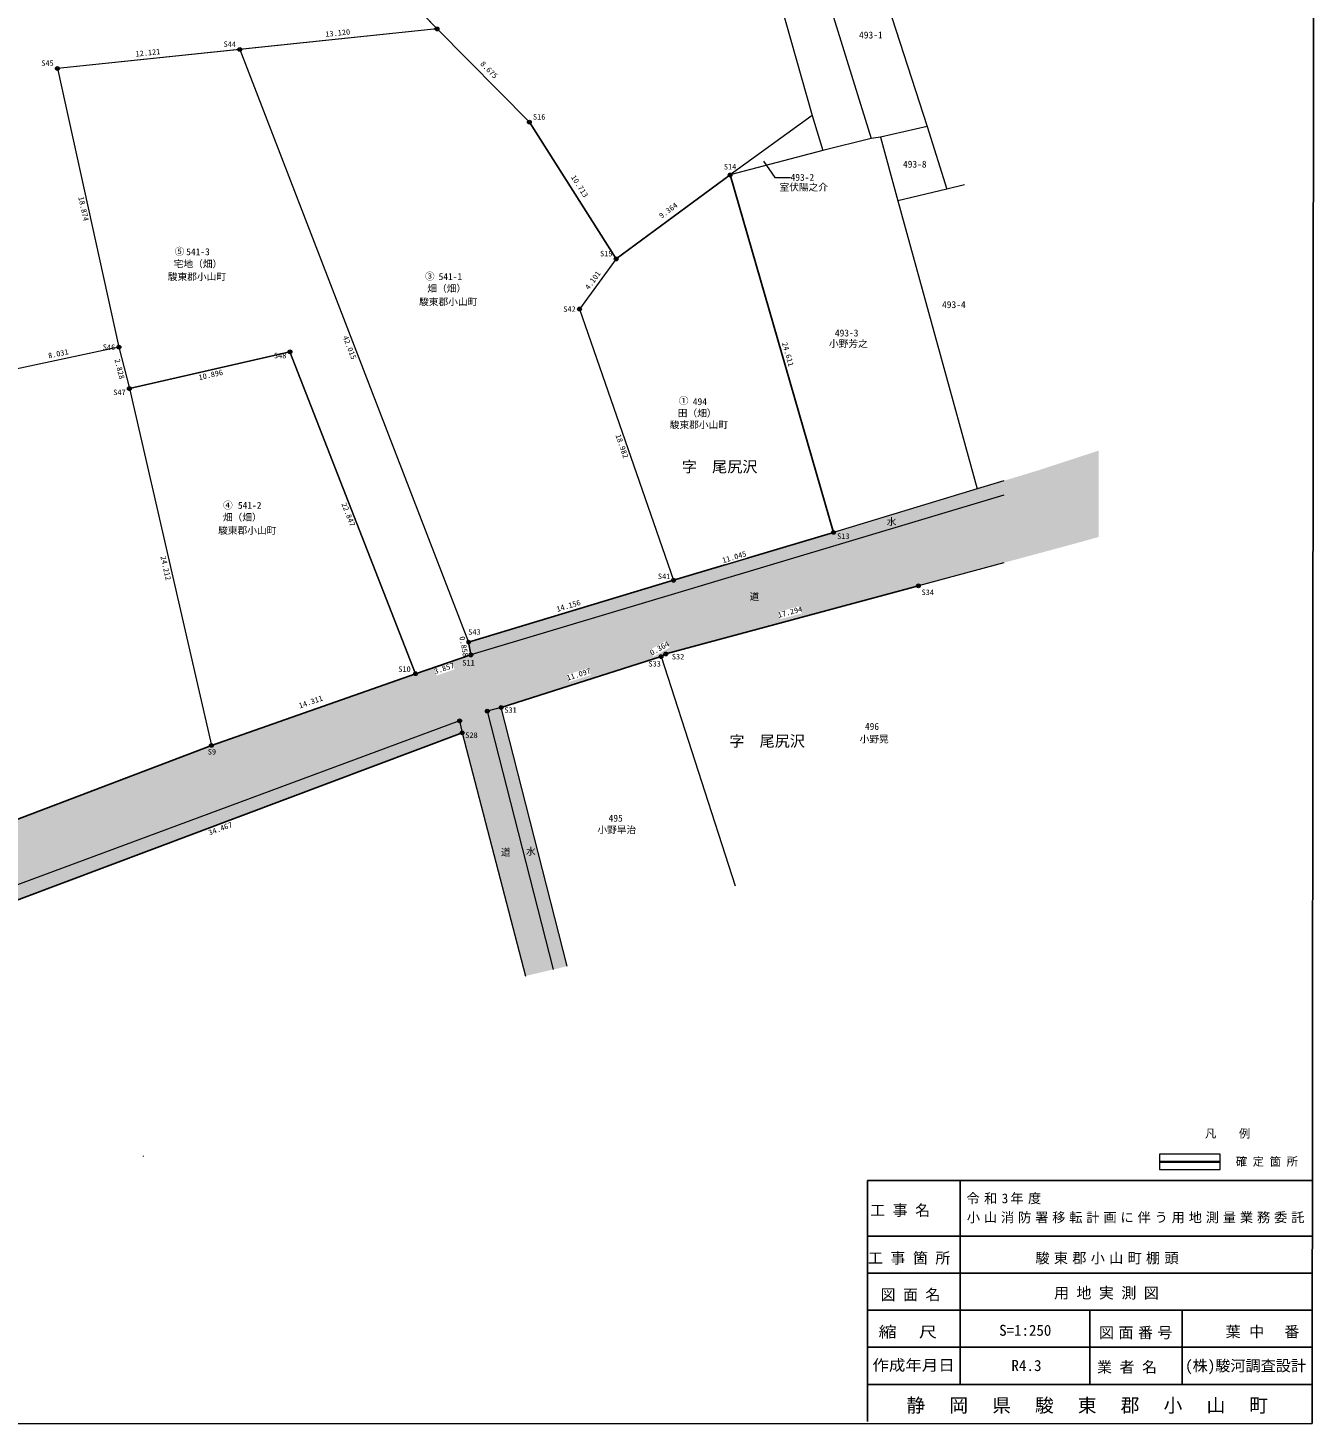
# Model space of a CAD drawing. Units: millimetres, scale not verified. Extents: x 5000 to 205306, y 5000 to 143512.
# Drawn here: x 120252 to 205306, y 5000 to 97334 of the extents above; entities that cross this region are included whole.
import ezdxf
from ezdxf.enums import TextEntityAlignment as Align

# ---------------------------------------------------------------- set-up
doc = ezdxf.new("R2010")
doc.units = ezdxf.units.MM
doc.header["$LTSCALE"] = 250
doc.header["$PDMODE"] = 32
doc.header["$PDSIZE"] = 125
for name, color, linetype, lineweight in [('プロットマーク', 5, 'Continuous', 13), ('ベクトルデータ', 5, 'Continuous', 13), ('凡例', 7, 'Continuous', 13), ('図枠', 7, 'Continuous', 13), ('地番名', 5, 'Continuous', 13), ('測量図', 1, 'Continuous', 25), ('結線', 5, 'Continuous', 13)]:
    doc.layers.add(name, color=color, linetype=linetype, lineweight=lineweight)
for name, color, linetype in [('所在', 5, 'Continuous'), ('所有者', 5, 'Continuous'), ('求積表項目文字', 7, 'Continuous'), ('点名', 5, 'Continuous'), ('点間距離', 7, 'Continuous'), ('距離', 5, 'Continuous'), ('道・水路', 254, 'Continuous')]:
    doc.layers.add(name, color=color, linetype=linetype)
doc.styles.add('ＭＳ ゴシック', font='')
doc.styles.add('ＭＳ 明朝', font='')
doc.styles.get('ＭＳ ゴシック').set_extended_font_data('MS Gothic')
doc.styles.get('ＭＳ 明朝').set_extended_font_data('MS Mincho')

msp = doc.modelspace()

# ---------------------------------------------------------------- hatches: boundary and pattern name
at = {"layer": '道・水路'}
for color, points in [(256, [(118248.3, 124504.3), (120039.2, 124603.2), (122706.8, 124741.3), (150383.9, 126249.2), (161437.4, 126031.9), (164126.2, 126045.9), (179080, 125791.5), (185680.4, 126222.3), (191062.4, 126721.6), (191062.4, 117405.9), (190345.8, 117362.8), (190086.7, 118330.7), (182849.3, 118988.3), (178673.8, 118993.5), (154781.6, 119588.5), (142245.3, 119215.7), (127249.9, 118228.3), (120435, 117708), (107943.3, 116868.2), (99659.7, 116351.3), (62531.1, 113895.7), (62576, 113101), (62453.9, 113093.2), (62028.6, 112475.4), (60419.3, 110137.8), (59880.6, 109355.3), (59738.1, 101368.8), (59318.4, 94838), (55986.4, 20923.3), (59015, 22102.5), (97828.7, 36729.8), (132385.3, 49882.4), (145887.3, 54624.8), (148802.4, 51506), (106644.5, 35883.7), (44625.2, 13190.1), (42791.4, 12433.5), (38369.4, 10602.9), (38369.4, 14558.7), (43704.5, 16747.8), (51607.5, 19666), (52966.2, 23814.4), (53700.5, 47252.9), (53901.2, 52749.2), (56100.5, 102203), (56082.2, 103270.4), (54955.9, 112350.8), (53007.3, 111073.5), (48407.7, 108426.9), (41653.3, 102894.5), (39565.7, 101528.5), (39565.7, 104944.9), (40377.1, 105522.4), (49287, 112447.5), (50676.5, 113518.9), (57310.8, 117390.7), (58693.4, 119725.7), (61819.4, 127075.7), (68707.5, 143038.4), (71568.6, 143038.4), (64891.5, 127240.5), (64528.4, 126403.3), (62316, 121284.7)]), (7, [(191062.4, 68464.1), (186990.5, 67085.9), (149539.4, 55865.5), (149387.1, 56710.4), (162938.8, 60804), (173520.9, 63968.9), (183022.2, 66850.1), (186990.5, 68049.6), (191062.4, 69378.1)]), (256, [(191062.4, 63669.2), (189445.8, 63219.3), (162439.6, 55931.6), (162122.5, 55752.8), (151548.1, 52388.6), (150629.5, 52147.6), (154990.8, 35063.1), (153155.7, 34632.3), (148967.5, 50713.8), (148802.4, 51506), (145887.3, 54624.8), (149539.4, 55865.5), (191062.4, 68589.7)]), (7, [(150629.5, 52147.6), (151548.1, 52388.6), (155903.2, 35277.3), (154990.8, 35063.1)]), (7, [(106644.5, 35883.7), (148802.4, 51506), (148967.5, 50713.8), (116700.8, 38595.1), (60948.2, 18172.2), (59236.5, 17535.8), (44900.8, 12327), (44625.2, 13190.1)])]:
    msp.add_hatch(color=color, dxfattribs=at).paths.add_polyline_path(points)

# ---------------------------------------------------------------- linework, layer by layer
at = {"layer": 'プロットマーク'}
for centre in [(147306.9, 97264.8), (134257, 95907.6), (122200.6, 94653.7), (153410.8, 91101.1), (166686.7, 87611.5), (159149.8, 82054.7), (156730.7, 78742.9), (126272.8, 76223.2), (137582.6, 75909.9), (126960.7, 73478.9), (173520.9, 63968.9), (162938.8, 60804), (149387.1, 56710.4), (149539.4, 55865.5), (145887.3, 54624.8), (132385.3, 49882.4)]:
    msp.add_circle(centre, 125, dxfattribs=at)
at = {"layer": 'プロットマーク', "color": 1}
for centre in [(179136.6, 60437.4), (151548.1, 52388.6), (148967.5, 50713.8)]:
    msp.add_circle(centre, 125, dxfattribs=at)
at = {"layer": 'プロットマーク', "color": 6}
for centre in [(150629.5, 52147.6), (148802.4, 51506)]:
    msp.add_circle(centre, 125, dxfattribs=at)
at = {"layer": 'プロットマーク'}
for p in [(147306.9, 97264.8), (134257, 95907.6), (122200.6, 94653.7), (153410.8, 91101.1), (166686.7, 87611.5), (159149.8, 82054.7), (156730.7, 78742.9), (126272.8, 76223.2), (137582.6, 75909.9), (126960.7, 73478.9), (173520.9, 63968.9), (162938.8, 60804), (149387.1, 56710.4), (149539.4, 55865.5), (145887.3, 54624.8), (132385.3, 49882.4)]:
    msp.add_point(p, dxfattribs=at)
at = {"layer": 'プロットマーク', "color": 1}
for p in [(179136.6, 60437.4), (151548.1, 52388.6), (148967.5, 50713.8)]:
    msp.add_point(p, dxfattribs=at)
at = {"layer": 'プロットマーク', "color": 6}
for p in [(150629.5, 52147.6), (148802.4, 51506)]:
    msp.add_point(p, dxfattribs=at)
at = {"layer": 'ベクトルデータ'}
for p, q in [((172117.5, 91534.4), (166686.7, 87611.5)), ((184793.8, 61964), (179136.6, 60437.4)), ((155903.2, 35277.3), (151548.1, 52388.6))]:
    msp.add_line(p, q, dxfattribs=at)
for points in [[(162509.5, 118412.7), (164066.5, 116505.2), (165371.1, 114421.7), (165692.1, 114024.2), (168957.7, 102701.2), (172117.5, 91534.4), (172824.1, 89217.5)], [(173287.3, 118103.2), (171758.2, 114695.9), (174640.4, 106630.3), (175572.5, 103632.5), (179722.9, 90817.1), (181016.6, 86676.4)], [(178080.2, 107880.6), (176460.4, 107282.9), (174640.4, 106630.3), (171273.6, 105437), (172011.8, 102970.8), (176015.8, 90025.8)], [(179722.9, 90817.1), (176635, 90118.7), (176015.8, 90025.8), (172824.1, 89217.5), (166686.7, 87611.5)], [(176635, 90118.7), (177772.4, 85895), (183022.2, 66850.1)], [(182189.3, 86952.4), (181016.6, 86676.4), (177772.4, 85895)], [(159149.8, 82054.7), (156730.7, 78742.9), (162938.8, 60804)], [(126272.8, 76223.2), (118419.1, 74547.8), (114619.1, 68370.5), (104722.5, 55700.3), (97828.7, 36729.8)], [(145887.3, 54624.8), (137582.6, 75909.9), (126960.7, 73478.9)], [(184793.8, 67385.6), (183022.2, 66850.1), (173520.9, 63968.9)], [(151548.1, 52388.6), (150629.5, 52147.6), (154990.8, 35063.1)], [(148802.4, 51506), (148967.5, 50713.8), (153155.7, 34632.3)]]:
    msp.add_lwpolyline(points, dxfattribs=at)
at = {"layer": '凡例', "color": 1, "lineweight": 35}
msp.add_line((195086, 22346.5), (199086, 22346.5), dxfattribs=at)
at = {"layer": '凡例'}
msp.add_lwpolyline([(195086, 22846.5), (195086, 21846.5), (199086, 21846.5), (199086, 22846.5)], close=True, dxfattribs=at)
at = {"layer": '図枠'}
msp.add_line((127869.8, 22729.9), (127869.8, 22694.1), dxfattribs=at)
at = {"layer": '図枠', "lineweight": 25}
for p, q in [((175765.5, 5177), (175765.5, 21103.7)), ((175765.5, 21103.7), (205168.5, 21103.7)), ((181891, 21103.7), (181891, 7627.2)), ((175765.5, 17428.2), (205168.5, 17428.2)), ((175765.5, 14978), (205168.5, 14978)), ((175765.5, 12527.7), (205168.5, 12527.7)), ((190467, 12527.7), (190467, 7627.2)), ((196592.5, 12527.7), (196592.5, 7627.2)), ((175765.5, 10077.5), (205168.5, 10077.5)), ((175765.5, 7627.2), (205168.5, 7627.2))]:
    msp.add_line(p, q, dxfattribs=at)
msp.add_lwpolyline([(5040.7, 5000), (205168.5, 5044), (205305.7, 143512), (5000, 143509.7)], close=True, dxfattribs=at)
at = {"layer": '地番名'}
msp.add_lwpolyline([(168896, 88520.7), (169638, 87451.3), (170685.7, 87451.3)], dxfattribs=at)
at = {"layer": '測量図'}
for points in [[(151548.1, 52388.6), (162122.5, 55752.8), (162439.6, 55931.6), (179136.6, 60437.4)], [(59236.5, 17535.8), (60948.2, 18172.2), (116700.8, 38595.1), (148967.5, 50713.8)]]:
    msp.add_lwpolyline(points, dxfattribs=at)
at = {"layer": '結線'}
for p, q in [((147306.9, 97264.8), (144755.9, 99919.3)), ((147306.9, 97264.8), (134257, 95907.6)), ((153410.8, 91101.1), (147306.9, 97264.8)), ((134257, 95907.6), (122200.6, 94653.7)), ((134257, 95907.6), (149387.1, 56710.4)), ((122200.6, 94653.7), (126272.8, 76223.2)), ((159149.8, 82054.7), (153410.8, 91101.1)), ((166686.7, 87611.5), (159149.8, 82054.7)), ((173520.9, 63968.9), (166686.7, 87611.5)), ((159149.8, 82054.7), (156730.7, 78742.9)), ((156730.7, 78742.9), (162938.8, 60804)), ((126272.8, 76223.2), (118419.1, 74547.8)), ((126272.8, 76223.2), (126960.7, 73478.9)), ((126960.7, 73478.9), (137582.6, 75909.9)), ((137582.6, 75909.9), (145887.3, 54624.8)), ((126960.7, 73478.9), (132385.3, 49882.4)), ((162938.8, 60804), (173520.9, 63968.9)), ((149387.1, 56710.4), (162938.8, 60804)), ((149539.4, 55865.5), (149387.1, 56710.4)), ((145887.3, 54624.8), (149539.4, 55865.5)), ((132385.3, 49882.4), (145887.3, 54624.8)), ((97828.7, 36729.8), (132385.3, 49882.4))]:
    msp.add_line(p, q, dxfattribs=at)

# ---------------------------------------------------------------- texts
at = {"layer": '凡例', "char_height": 549.9, "attachment_point": 8, "style": 'ＭＳ ゴシック'}
for s, insert in [('\\T1.5;凡\u3000例', (199775.5, 23875.2)), ('\\T1.5;確定箇所', (202370.9, 22022.1))]:
    msp.add_mtext(s, dxfattribs=dict(at, insert=insert))
at = {"layer": '図枠', "style": 'ＭＳ ゴシック'}
for s, height, p in [('S=1:250', 724, (186206.5, 10621.5)), ('R4.3', 733.1, (186285.2, 8287.2)), ('(株)駿河調査設計', 733.1, (200775.2, 8272.6))]:
    msp.add_text(s, height=height, dxfattribs=at).set_placement(p, align=Align.BOTTOM_CENTER)
at = {"layer": '図枠', "style": 'ＭＳ ゴシック', "width": 1.1}
msp.add_text('作成年月日', height=725.8, dxfattribs=at).set_placement((178820.1, 8315), align=Align.BOTTOM_CENTER)
at = {"layer": '図枠', "attachment_point": 8, "style": 'ＭＳ ゴシック'}
for s, insert, char_height in [('\\T1.33;令和3年度', (184934.6, 19536.6), 641.5), ('\\T1.5;工事名', (178182, 18697.5), 725.8), ('\\T1.29;小山消防署移転計画に伴う用地測量業務委託', (193629.4, 18275.6), 641.5), ('\\T1.5;工事箇所', (178776.7, 15538.7), 725.8), ('\\T1.3;駿東郡小山町棚頭', (191752.1, 15560.3), 687.3), ('\\T1.5;図面名', (178863.2, 13116.2), 725.8), ('\\T1.5;用地実測図', (191819, 13228.2), 725.8), ('\\T1.5;\\W1.2;縮\\~尺', (178733.2, 10650.7), 725.8), ('\\T1.3;図面番号', (193656.6, 10607.5), 725.8), ('\\T1.57;葉中\\~番', (202178.1, 10665.2), 725.8), ('\\T1.5;業者名', (193180.9, 8329.2), 725.8), ('\\T2.29;静岡県駿東郡小山町', (191104.5, 5683.7), 907.3)]:
    msp.add_mtext(s, dxfattribs=dict(at, insert=insert, char_height=char_height))
at = {"layer": '地番名', "style": 'ＭＳ 明朝'}
for s, p in [('493-1', (175214.4, 96498.8)), ('493-8', (178120.9, 87956.9)), ('541-3', (130717.2, 82163.6)), ('541-1', (147409.4, 80523.3)), ('493-4', (180704, 78667.4)), ('493-3', (173616.2, 76790.8)), ('494', (164221.1, 72252.1)), ('541-2', (134136.1, 65392.8)), ('水', (177039, 64307.6)), ('道', (167979, 59362.9)), ('496', (175603, 50773.4)), ('495', (158654, 44705.2)), ('道', (151529.5, 42452.8)), ('水', (153188.2, 42507.4))]:
    msp.add_text(s, height=458.2, dxfattribs=at).set_placement(p, align=Align.BOTTOM_LEFT)
msp.add_text('493-2', height=458.2, dxfattribs=at).set_placement((170685.7, 87451.3), align=Align.MIDDLE_LEFT)
at = {"layer": '所在', "style": 'ＭＳ 明朝'}
msp.add_text('字\u3000尾尻沢', height=733.1, dxfattribs=at).set_placement((163497.5, 67728.9), align=Align.BOTTOM_LEFT)
msp.add_text('字\u3000尾尻沢', height=733.1, dxfattribs=at).set_placement((166636.7, 50169.9), align=Align.MIDDLE_LEFT)
at = {"layer": '所有者', "style": 'ＭＳ 明朝'}
for s, p in [('室伏陽之介', (169953.3, 86433.8)), ('宅地（畑）', (129890.9, 81357.6)), ('駿東郡小山町', (129502, 80512.1)), ('畑（畑）', (146664.8, 79737.6)), ('駿東郡小山町', (146119.1, 78852.1)), ('小野芳之', (173225.1, 76084.7)), ('田（畑）', (163224.3, 71492.1)), ('駿東郡小山町', (162694.4, 70718.4)), ('畑（畑）', (133145, 64601.3)), ('駿東郡小山町', (132831.7, 63732.8)), ('小野晃', (175254.7, 49937.2)), ('小野旱治', (157912.3, 43937.4))]:
    msp.add_text(s, height=458.2, dxfattribs=at).set_placement(p, align=Align.BOTTOM_LEFT)
at = {"layer": '求積表項目文字', "style": 'ＭＳ ゴシック'}
for s, p in [('⑤', (130274.9, 82547.2)), ('③', (146826.9, 80908.3)), ('①', (163616.9, 72673.2)), ('④', (133471.9, 65763.3))]:
    msp.add_text(s, height=459, dxfattribs=at).set_placement(p, align=Align.MIDDLE_CENTER)
at = {"layer": '点名', "style": 'ＭＳ ゴシック'}
for s, p in [('S44', (134014.8, 95969.4)), ('S45', (121958.3, 94715.6)), ('S15', (158907.6, 82116.5))]:
    msp.add_text(s, height=366.6, dxfattribs=at).set_placement(p, align=Align.BOTTOM_RIGHT)
msp.add_text('S16', height=366.6, dxfattribs=at).set_placement((153653, 91163), align=Align.BOTTOM_LEFT)
msp.add_text('S14', height=366.6, dxfattribs=at).set_placement((166686.7, 87861.5), align=Align.BOTTOM_CENTER)
for s, p in [('S42', (156480.7, 78742.9)), ('S46', (126022.8, 76223.2))]:
    msp.add_text(s, height=366.6, dxfattribs=at).set_placement(p, align=Align.MIDDLE_RIGHT)
for s, p in [('S48', (137340.3, 75848.1)), ('S47', (126718.5, 73417)), ('S41', (162735.4, 61246.6)), ('S43', (150192.5, 57570)), ('S10', (145567.5, 55115.9)), ('S9', (132692.8, 49646))]:
    msp.add_text(s, height=366.6, dxfattribs=at).set_placement(p, align=Align.TOP_RIGHT)
for s, p in [('S13', (173763.1, 63907)), ('S11', (148976.5, 55532.1))]:
    msp.add_text(s, height=366.6, dxfattribs=at).set_placement(p, align=Align.TOP_LEFT)
at = {"layer": '点名', "color": 1, "style": 'ＭＳ ゴシック'}
for s, p in [('S34', (179349.8, 59717.9)), ('S33', (161284.9, 54988)), ('S32', (162835, 55460)), ('S31', (151758.1, 51929.9)), ('S28', (149174.3, 50269.1))]:
    msp.add_text(s, height=366.6, dxfattribs=at).set_placement(p, align=Align.BOTTOM_LEFT)
at = {"layer": '距離', "style": 'ＭＳ ゴシック'}
for s, rotation, p in [('13.120', 5.938, (140769, 96710.5)), ('12.121', 5.938, (128215.9, 95405)), ('4.101', 53.853, (157839.3, 80472.5)), ('8.031', 12.042, (122319.9, 75507.8))]:
    msp.add_text(s, height=366.6, rotation=rotation, dxfattribs=at).set_placement(p, align=Align.BOTTOM_CENTER)
for s, rotation, p in [('18.874', 282.459, (124114.6, 85411.5)), ('42.015', 291.107, (141705.5, 76264)), ('2.828', 284.072, (126495.5, 74820.7)), ('10.896', 12.891, (132299.5, 74572.6)), ('18.982', 289.089, (159716.6, 69732.6)), ('22.847', 291.314, (141618.5, 65221.9)), ('24.212', 282.947, (129551.2, 61652.6))]:
    msp.add_text(s, height=366.6, rotation=rotation, dxfattribs=at).set_placement(p, align=Align.TOP_CENTER)

# ---------------------------------------------------------------- next in the draw order: wipeouts: each hides what was drawn before it
for points in [[(150096.7, 94803), (150976.3, 93914.8), (151331.5, 94266.6), (150452, 95154.8)], [(156089.6, 87345.1), (156893.2, 86078.5), (157315.4, 86346.4), (156511.8, 87613)], [(162266.8, 84663.4), (163272.9, 85405.2), (162976.2, 85807.6), (161970.1, 85065.8)], [(170025.8, 76386.1), (170442.3, 74945.1), (170922.6, 75083.9), (170506.1, 76525)], [(166327.4, 61848.5), (167764.5, 62278.3), (167621.2, 62757.3), (166184.1, 62327.5)], [(155366.3, 58624.4), (156802.2, 59058.2), (156657.6, 59536.8), (155221.7, 59103.1)], [(169998.9, 58230.5), (171447.1, 58621.3), (171316.8, 59104), (169868.6, 58713.2)], [(161613.9, 55752.9), (162702.6, 56367), (162457, 56802.5), (161368.3, 56188.4)], [(147280.4, 54504.8), (148464, 54906.9), (148303.2, 55380.3), (147119.6, 54978.3)], [(156044.8, 54081.5), (157474.2, 54536.3), (157322.6, 55012.8), (155893.2, 54558)], [(138345.8, 52241), (139761.1, 52738), (139595.4, 53209.8), (138180.1, 52712.7)], [(132374, 43842.3), (133778.2, 44369.7), (133602.4, 44837.8), (132198.2, 44310.4)]]:
    msp.add_wipeout(points)

# ---------------------------------------------------------------- next in the draw order: linework, layer by layer
at = {"layer": 'プロットマーク', "color": 1}
for centre in [(162122.5, 55752.8), (162439.6, 55931.6)]:
    msp.add_circle(centre, 125, dxfattribs=at)
for p in [(162122.5, 55752.8), (162439.6, 55931.6)]:
    msp.add_point(p, dxfattribs=at)
at = {"layer": 'ベクトルデータ'}
msp.add_line((162122.5, 55752.8), (167019.7, 40598.8), dxfattribs=at)
for points in [[(147306.9, 97264.8), (122200.6, 94653.7), (126272.8, 76223.2), (126962.1, 73479.2), (132385.3, 49882.4)], [(148802.4, 51506), (106644.5, 35883.7), (44625.2, 13190.1), (42791.4, 12433.5), (38369.4, 10602.9)]]:
    msp.add_lwpolyline(points, dxfattribs=at)

# ---------------------------------------------------------------- next in the draw order: texts
at = {"layer": '点間距離', "color": 1, "style": 'ＭＳ ゴシック'}
for s, rotation, p in [('8.675', 314.721, (150536.5, 94358.9)), ('10.713', 302.391, (156491.4, 86711.8)), ('9.364', 36.401, (162769.9, 85034.3)), ('24.611', 286.123, (170234, 75665.6)), ('11.045', 16.651, (167045.9, 62063.4)), ('14.156', 16.808, (156084.2, 58841.3)), ('17.294', 15.102, (170723, 58425.9)), ('0.364', 29.425, (162158.3, 56059.9)), ('11.097', 17.648, (156759.5, 54308.9)), ('14.311', 19.353, (139053.5, 52489.5)), ('34.467', 20.585, (133076.1, 44106))]:
    msp.add_text(s, height=366.6, rotation=rotation, dxfattribs=at).set_placement(p, align=Align.BOTTOM_CENTER)

# ---------------------------------------------------------------- next in the draw order: wipeouts: each hides what was drawn before it
msp.add_wipeout([(148686.6, 56983), (148908.4, 55752.8), (149400.4, 55841.5), (149178.7, 57071.6)])

# ---------------------------------------------------------------- next in the draw order: linework, layer by layer
at = {"layer": 'ベクトルデータ'}
for p, q in [((134257, 95907.6), (149387.1, 56710.4)), ((184793.8, 66427.8), (149539.4, 55865.5))]:
    msp.add_line(p, q, dxfattribs=at)
at = {"layer": '測量図'}
msp.add_lwpolyline([(59015, 22102.5), (97828.7, 36729.8), (132385.3, 49882.4), (145887.3, 54624.8), (149539.4, 55865.5), (149387.1, 56710.4), (162938.8, 60804), (173520.9, 63968.9), (166686.7, 87611.5), (159149.8, 82054.7), (153410.8, 91101.1), (147306.9, 97264.8), (144755.9, 99919.3), (133211.2, 112064.2), (128730.5, 111899.2), (119782.5, 110544.8), (107923.7, 109554.3), (99224.8, 110884.3), (78802.2, 111941.6), (72328.5, 112525.7), (62028.6, 112475.4)], dxfattribs=at)

# ---------------------------------------------------------------- next in the draw order: texts
at = {"layer": '点間距離', "color": 1, "style": 'ＭＳ ゴシック'}
for s, rotation, p in [('0.858', 280.218, (148797.5, 56367.9)), ('3.857', 18.763, (147872.2, 54705.9))]:
    msp.add_text(s, height=366.6, rotation=rotation, dxfattribs=at).set_placement(p, align=Align.BOTTOM_CENTER)

doc.saveas('drawing.dxf')
